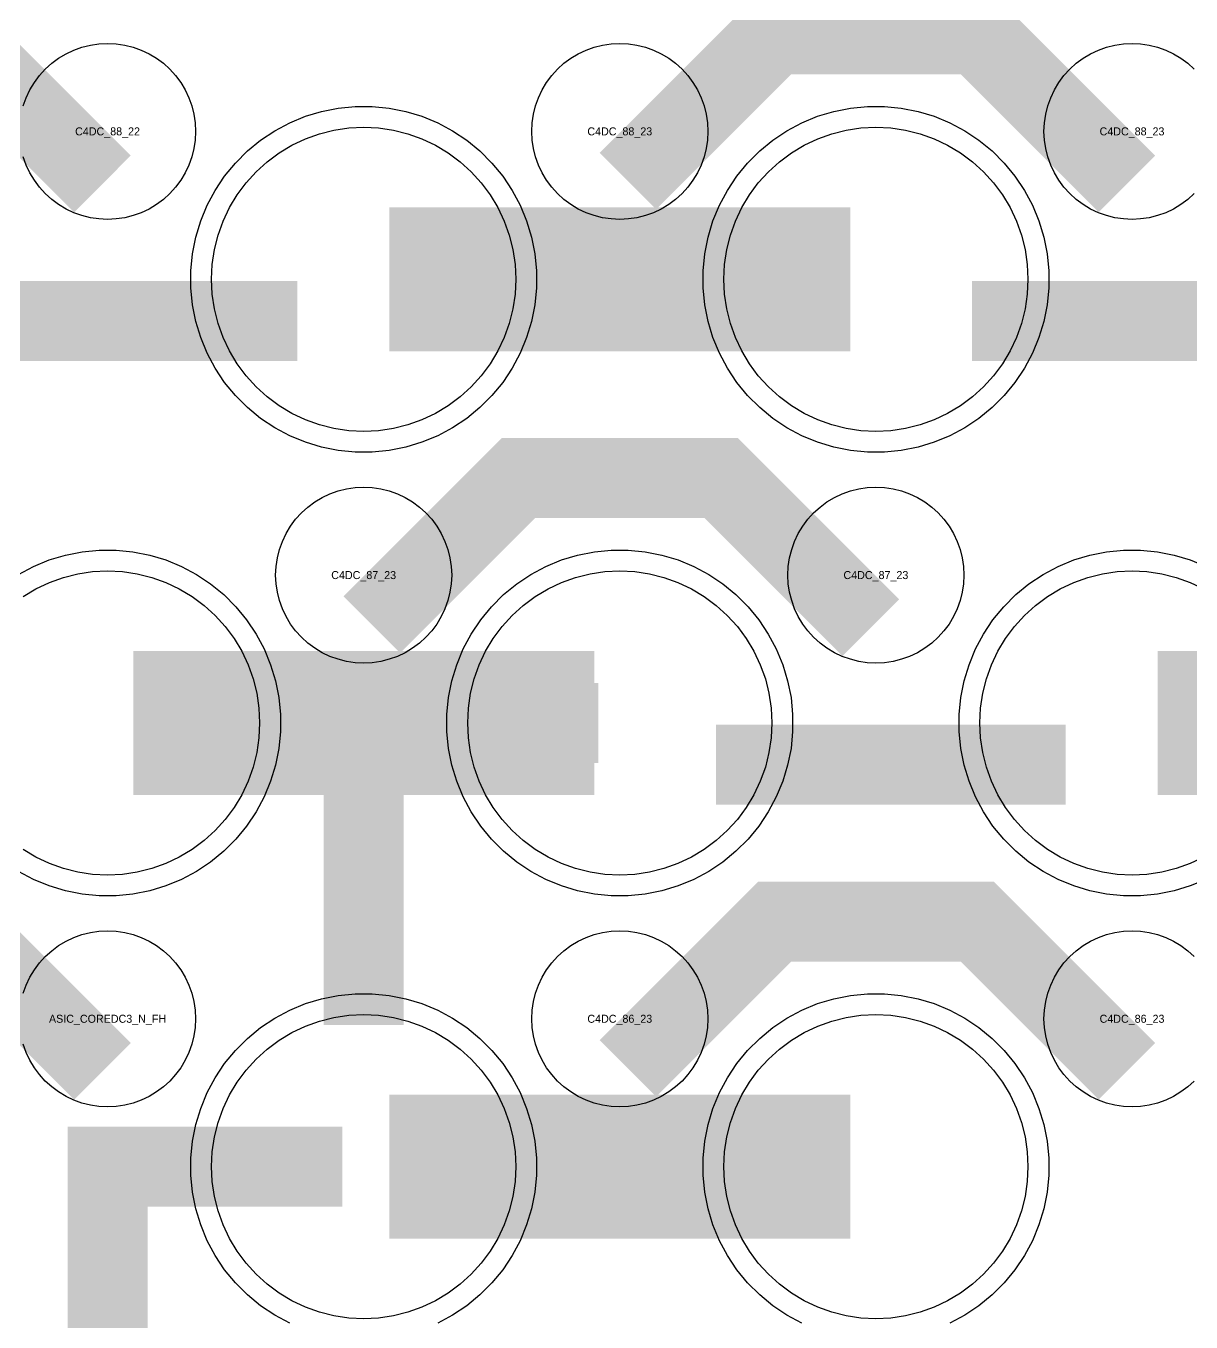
# Model space of a CAD drawing. Extents: x -11880 to 11880, y -14992 to 14992.
# Drawn here: x -4745.5 to -4381.5, y -2971.6 to -2566.8 of the extents above; entities that cross this region are included whole.
import ezdxf
from ezdxf.enums import TextEntityAlignment as Align

# ---------------------------------------------------------------- set-up
doc = ezdxf.new("R2010")
doc.units = 0
doc.header["$MEASUREMENT"] = 0
for name, color, linetype in [('GDS_775_DT_237', 138, 'CONTINUOUS'), ('RDL1_FS', 34, 'CONTINUOUS'), ('RDL_BS', 160, 'CONTINUOUS')]:
    doc.layers.add(name, color=color, linetype=linetype)

msp = doc.modelspace()

# ---------------------------------------------------------------- linework, layer by layer
at = {"layer": 'RDL1_FS'}
for points in [[(-4640, -2693.434), (-4644.657, -2693.205), (-4649.268, -2692.521), (-4653.791, -2691.389), (-4658.181, -2689.817), (-4662.395, -2687.825), (-4666.395, -2685.427), (-4670.14, -2682.649), (-4673.594, -2679.519), (-4676.724, -2676.065), (-4679.502, -2672.32), (-4681.9, -2668.32), (-4683.892, -2664.106), (-4685.464, -2659.716), (-4686.596, -2655.193), (-4687.28, -2650.582), (-4687.509, -2645.925), (-4687.28, -2641.268), (-4686.596, -2636.657), (-4685.464, -2632.134), (-4683.892, -2627.744), (-4681.9, -2623.53), (-4679.502, -2619.53), (-4676.724, -2615.785), (-4673.594, -2612.331), (-4670.14, -2609.201), (-4666.395, -2606.423), (-4662.395, -2604.025), (-4658.181, -2602.033), (-4653.791, -2600.461), (-4649.268, -2599.329), (-4644.657, -2598.645), (-4640, -2598.416), (-4635.343, -2598.645), (-4630.732, -2599.329), (-4626.209, -2600.461), (-4621.819, -2602.033), (-4617.605, -2604.025), (-4613.605, -2606.423), (-4609.86, -2609.201), (-4606.406, -2612.331), (-4603.276, -2615.785), (-4600.498, -2619.53), (-4598.1, -2623.53), (-4596.108, -2627.744), (-4594.536, -2632.134), (-4593.404, -2636.657), (-4592.72, -2641.268), (-4592.491, -2645.925), (-4592.72, -2650.582), (-4593.404, -2655.193), (-4594.536, -2659.716), (-4596.108, -2664.106), (-4598.1, -2668.32), (-4600.498, -2672.32), (-4603.276, -2676.065), (-4606.406, -2679.519), (-4609.86, -2682.649), (-4613.605, -2685.427), (-4617.605, -2687.825), (-4621.819, -2689.817), (-4626.209, -2691.389), (-4630.732, -2692.521), (-4635.343, -2693.205)], [(-4480, -2693.434), (-4484.657, -2693.205), (-4489.268, -2692.521), (-4493.791, -2691.389), (-4498.181, -2689.817), (-4502.395, -2687.825), (-4506.395, -2685.427), (-4510.14, -2682.649), (-4513.594, -2679.519), (-4516.724, -2676.065), (-4519.502, -2672.32), (-4521.9, -2668.32), (-4523.892, -2664.106), (-4525.464, -2659.716), (-4526.596, -2655.193), (-4527.28, -2650.582), (-4527.509, -2645.925), (-4527.28, -2641.268), (-4526.596, -2636.657), (-4525.464, -2632.134), (-4523.892, -2627.744), (-4521.9, -2623.53), (-4519.502, -2619.53), (-4516.724, -2615.785), (-4513.594, -2612.331), (-4510.14, -2609.201), (-4506.395, -2606.423), (-4502.395, -2604.025), (-4498.181, -2602.033), (-4493.791, -2600.461), (-4489.268, -2599.329), (-4484.657, -2598.645), (-4480, -2598.416), (-4475.343, -2598.645), (-4470.732, -2599.329), (-4466.209, -2600.461), (-4461.819, -2602.033), (-4457.605, -2604.025), (-4453.605, -2606.423), (-4449.86, -2609.201), (-4446.406, -2612.331), (-4443.276, -2615.785), (-4440.498, -2619.53), (-4438.1, -2623.53), (-4436.108, -2627.744), (-4434.536, -2632.134), (-4433.404, -2636.657), (-4432.72, -2641.268), (-4432.491, -2645.925), (-4432.72, -2650.582), (-4433.404, -2655.193), (-4434.536, -2659.716), (-4436.108, -2664.106), (-4438.1, -2668.32), (-4440.498, -2672.32), (-4443.276, -2676.065), (-4446.406, -2679.519), (-4449.86, -2682.649), (-4453.605, -2685.427), (-4457.605, -2687.825), (-4461.819, -2689.817), (-4466.209, -2691.389), (-4470.732, -2692.521), (-4475.343, -2693.205)]]:
    msp.add_lwpolyline(points, close=True, dxfattribs=at)
for points in [[(-4631.998, -2645.925, 45, 45, 0), (-4559.998, -2645.925, 45, 45, 0)], [(-4559.998, -2645.925, 45, 45, 0), (-4487.998, -2645.925, 45, 45, 0)]]:
    msp.add_lwpolyline(points, format="xyseb", dxfattribs=at)
at = {"layer": 'RDL1_FS', "color": 11, "true_color": 0xf27172}
for points in [[(-4746.395, -2744.988), (-4742.395, -2742.59), (-4738.181, -2740.598), (-4733.791, -2739.026), (-4729.268, -2737.894), (-4724.657, -2737.21), (-4720, -2736.981), (-4715.343, -2737.21), (-4710.732, -2737.894), (-4706.209, -2739.026), (-4701.819, -2740.598), (-4697.605, -2742.59), (-4693.605, -2744.988), (-4689.86, -2747.766), (-4686.406, -2750.896), (-4683.276, -2754.35), (-4680.498, -2758.095), (-4678.1, -2762.095), (-4676.108, -2766.309), (-4674.536, -2770.699), (-4673.404, -2775.222), (-4672.72, -2779.833), (-4672.491, -2784.49), (-4672.72, -2789.147), (-4673.404, -2793.758), (-4674.536, -2798.281), (-4676.108, -2802.671), (-4678.1, -2806.885), (-4680.498, -2810.885), (-4683.276, -2814.63), (-4686.406, -2818.084), (-4689.86, -2821.214), (-4693.605, -2823.992), (-4697.605, -2826.39), (-4701.819, -2828.382), (-4706.209, -2829.954), (-4710.732, -2831.086), (-4715.343, -2831.77), (-4720, -2831.999), (-4724.657, -2831.77), (-4729.268, -2831.086), (-4733.791, -2829.954), (-4738.181, -2828.382), (-4742.395, -2826.39), (-4746.395, -2823.992)], [(-4377.605, -2826.39), (-4381.819, -2828.382), (-4386.209, -2829.954), (-4390.732, -2831.086), (-4395.343, -2831.77), (-4400, -2831.999), (-4404.657, -2831.77), (-4409.268, -2831.086), (-4413.791, -2829.954), (-4418.181, -2828.382), (-4422.395, -2826.39), (-4426.395, -2823.992), (-4430.14, -2821.214), (-4433.594, -2818.084), (-4436.724, -2814.63), (-4439.502, -2810.885), (-4441.9, -2806.885), (-4443.892, -2802.671), (-4445.464, -2798.281), (-4446.596, -2793.758), (-4447.28, -2789.147), (-4447.509, -2784.49), (-4447.28, -2779.833), (-4446.596, -2775.222), (-4445.464, -2770.699), (-4443.892, -2766.309), (-4441.9, -2762.095), (-4439.502, -2758.095), (-4436.724, -2754.35), (-4433.594, -2750.896), (-4430.14, -2747.766), (-4426.395, -2744.988), (-4422.395, -2742.59), (-4418.181, -2740.598), (-4413.791, -2739.026), (-4409.268, -2737.894), (-4404.657, -2737.21), (-4400, -2736.981), (-4395.343, -2737.21), (-4390.732, -2737.894), (-4386.209, -2739.026), (-4381.819, -2740.598), (-4377.605, -2742.59)]]:
    msp.add_lwpolyline(points, dxfattribs=at)
for points in [[(-4560, -2831.999), (-4564.657, -2831.77), (-4569.268, -2831.086), (-4573.791, -2829.954), (-4578.181, -2828.382), (-4582.395, -2826.39), (-4586.395, -2823.992), (-4590.14, -2821.214), (-4593.594, -2818.084), (-4596.724, -2814.63), (-4599.502, -2810.885), (-4601.9, -2806.885), (-4603.892, -2802.671), (-4605.464, -2798.281), (-4606.596, -2793.758), (-4607.28, -2789.147), (-4607.509, -2784.49), (-4607.28, -2779.833), (-4606.596, -2775.222), (-4605.464, -2770.699), (-4603.892, -2766.309), (-4601.9, -2762.095), (-4599.502, -2758.095), (-4596.724, -2754.35), (-4593.594, -2750.896), (-4590.14, -2747.766), (-4586.395, -2744.988), (-4582.395, -2742.59), (-4578.181, -2740.598), (-4573.791, -2739.026), (-4569.268, -2737.894), (-4564.657, -2737.21), (-4560, -2736.981), (-4555.343, -2737.21), (-4550.732, -2737.894), (-4546.209, -2739.026), (-4541.819, -2740.598), (-4537.605, -2742.59), (-4533.605, -2744.988), (-4529.86, -2747.766), (-4526.406, -2750.896), (-4523.276, -2754.35), (-4520.498, -2758.095), (-4518.1, -2762.095), (-4516.108, -2766.309), (-4514.536, -2770.699), (-4513.404, -2775.222), (-4512.72, -2779.833), (-4512.491, -2784.49), (-4512.72, -2789.147), (-4513.404, -2793.758), (-4514.536, -2798.281), (-4516.108, -2802.671), (-4518.1, -2806.885), (-4520.498, -2810.885), (-4523.276, -2814.63), (-4526.406, -2818.084), (-4529.86, -2821.214), (-4533.605, -2823.992), (-4537.605, -2826.39), (-4541.819, -2828.382), (-4546.209, -2829.954), (-4550.732, -2831.086), (-4555.343, -2831.77)], [(-4640, -2970.564), (-4644.657, -2970.335), (-4649.268, -2969.651), (-4653.791, -2968.519), (-4658.181, -2966.947), (-4662.395, -2964.955), (-4666.395, -2962.557), (-4670.14, -2959.779), (-4673.594, -2956.649), (-4676.724, -2953.195), (-4679.502, -2949.45), (-4681.9, -2945.45), (-4683.892, -2941.236), (-4685.464, -2936.846), (-4686.596, -2932.323), (-4687.28, -2927.712), (-4687.509, -2923.055), (-4687.28, -2918.398), (-4686.596, -2913.787), (-4685.464, -2909.264), (-4683.892, -2904.874), (-4681.9, -2900.66), (-4679.502, -2896.66), (-4676.724, -2892.915), (-4673.594, -2889.461), (-4670.14, -2886.331), (-4666.395, -2883.553), (-4662.395, -2881.155), (-4658.181, -2879.163), (-4653.791, -2877.591), (-4649.268, -2876.459), (-4644.657, -2875.775), (-4640, -2875.546), (-4635.343, -2875.775), (-4630.732, -2876.459), (-4626.209, -2877.591), (-4621.819, -2879.163), (-4617.605, -2881.155), (-4613.605, -2883.553), (-4609.86, -2886.331), (-4606.406, -2889.461), (-4603.276, -2892.915), (-4600.498, -2896.66), (-4598.1, -2900.66), (-4596.108, -2904.874), (-4594.536, -2909.264), (-4593.404, -2913.787), (-4592.72, -2918.398), (-4592.491, -2923.055), (-4592.72, -2927.712), (-4593.404, -2932.323), (-4594.536, -2936.846), (-4596.108, -2941.236), (-4598.1, -2945.45), (-4600.498, -2949.45), (-4603.276, -2953.195), (-4606.406, -2956.649), (-4609.86, -2959.779), (-4613.605, -2962.557), (-4617.605, -2964.955), (-4621.819, -2966.947), (-4626.209, -2968.519), (-4630.732, -2969.651), (-4635.343, -2970.335)], [(-4480, -2970.564), (-4484.657, -2970.335), (-4489.268, -2969.651), (-4493.791, -2968.519), (-4498.181, -2966.947), (-4502.395, -2964.955), (-4506.395, -2962.557), (-4510.14, -2959.779), (-4513.594, -2956.649), (-4516.724, -2953.195), (-4519.502, -2949.45), (-4521.9, -2945.45), (-4523.892, -2941.236), (-4525.464, -2936.846), (-4526.596, -2932.323), (-4527.28, -2927.712), (-4527.509, -2923.055), (-4527.28, -2918.398), (-4526.596, -2913.787), (-4525.464, -2909.264), (-4523.892, -2904.874), (-4521.9, -2900.66), (-4519.502, -2896.66), (-4516.724, -2892.915), (-4513.594, -2889.461), (-4510.14, -2886.331), (-4506.395, -2883.553), (-4502.395, -2881.155), (-4498.181, -2879.163), (-4493.791, -2877.591), (-4489.268, -2876.459), (-4484.657, -2875.775), (-4480, -2875.546), (-4475.343, -2875.775), (-4470.732, -2876.459), (-4466.209, -2877.591), (-4461.819, -2879.163), (-4457.605, -2881.155), (-4453.605, -2883.553), (-4449.86, -2886.331), (-4446.406, -2889.461), (-4443.276, -2892.915), (-4440.498, -2896.66), (-4438.1, -2900.66), (-4436.108, -2904.874), (-4434.536, -2909.264), (-4433.404, -2913.787), (-4432.72, -2918.398), (-4432.491, -2923.055), (-4432.72, -2927.712), (-4433.404, -2932.323), (-4434.536, -2936.846), (-4436.108, -2941.236), (-4438.1, -2945.45), (-4440.498, -2949.45), (-4443.276, -2953.195), (-4446.406, -2956.649), (-4449.86, -2959.779), (-4453.605, -2962.557), (-4457.605, -2964.955), (-4461.819, -2966.947), (-4466.209, -2968.519), (-4470.732, -2969.651), (-4475.343, -2970.335)]]:
    msp.add_lwpolyline(points, close=True, dxfattribs=at)
for points in [[(-4711.998, -2784.49, 45, 45, 0), (-4639.998, -2784.49, 45, 45, 0)], [(-4639.998, -2784.49, 45, 45, 0), (-4567.998, -2784.49, 45, 45, 0)], [(-4391.998, -2784.49, 45, 45, 0), (-4319.998, -2784.49, 45, 45, 0)], [(-4631.998, -2923.055, 45, 45, 0), (-4559.998, -2923.055, 45, 45, 0)], [(-4559.998, -2923.055, 45, 45, 0), (-4487.998, -2923.055, 45, 45, 0)]]:
    msp.add_lwpolyline(points, format="xyseb", dxfattribs=at)
at = {"layer": 'RDL_BS'}
for points in [[(-4721.599, -2616.138, 25, 25, 0), (-4768.313, -2569.424, 25, 25, 0), (-4798.071, -2569.424, 25, 25, 0)], [(-4557.438, -2615.239, 25, 25, 0), (-4511.623, -2569.424, 25, 25, 0), (-4478.07, -2569.424, 25, 25, 0)], [(-4401.599, -2616.138, 25, 25, 0), (-4448.313, -2569.424, 25, 25, 0), (-4478.071, -2569.424, 25, 25, 0)], [(-4769.984, -2658.938, 25, 25, 0), (-4660.719, -2658.938, 25, 25, 0)], [(-4449.984, -2658.938, 25, 25, 0), (-4340.719, -2658.938, 25, 25, 0)], [(-4637.438, -2753.804, 25, 25, 0), (-4591.623, -2707.989, 25, 25, 0), (-4558.07, -2707.989, 25, 25, 0)], [(-4481.599, -2754.703, 25, 25, 0), (-4528.313, -2707.989, 25, 25, 0), (-4558.071, -2707.989, 25, 25, 0)], [(-4721.599, -2893.268, 25, 25, 0), (-4768.313, -2846.554, 25, 25, 0), (-4798.071, -2846.554, 25, 25, 0)], [(-4557.438, -2892.369, 25, 25, 0), (-4511.623, -2846.554, 25, 25, 0), (-4478.07, -2846.554, 25, 25, 0)], [(-4401.599, -2893.268, 25, 25, 0), (-4448.313, -2846.554, 25, 25, 0), (-4478.071, -2846.554, 25, 25, 0)]]:
    msp.add_lwpolyline(points, format="xyseb", dxfattribs=at)
for points in [[(-4746.309, -2591.753), (-4745.402, -2589.218), (-4744.25, -2586.781), (-4742.857, -2584.457), (-4741.254, -2582.294), (-4739.442, -2580.295), (-4737.443, -2578.483), (-4735.28, -2576.88), (-4732.956, -2575.487), (-4730.519, -2574.335), (-4727.984, -2573.428), (-4725.365, -2572.771), (-4722.693, -2572.375), (-4720, -2572.243), (-4717.307, -2572.375), (-4714.635, -2572.771), (-4712.016, -2573.428), (-4709.481, -2574.335), (-4707.044, -2575.487), (-4704.72, -2576.88), (-4702.557, -2578.483), (-4700.558, -2580.295), (-4698.746, -2582.294), (-4697.143, -2584.457), (-4695.75, -2586.781), (-4694.598, -2589.218), (-4693.691, -2591.753), (-4693.034, -2594.372), (-4692.638, -2597.044), (-4692.506, -2599.737), (-4692.638, -2602.43), (-4693.034, -2605.102), (-4693.691, -2607.721), (-4694.598, -2610.256), (-4695.75, -2612.693), (-4697.143, -2615.017), (-4698.746, -2617.18), (-4700.558, -2619.179), (-4702.557, -2620.991), (-4704.72, -2622.594), (-4707.044, -2623.987), (-4709.481, -2625.139), (-4712.016, -2626.046), (-4714.635, -2626.703), (-4717.307, -2627.099), (-4720, -2627.231), (-4722.693, -2627.099), (-4725.365, -2626.703), (-4727.984, -2626.046), (-4730.519, -2625.139), (-4732.956, -2623.987), (-4735.28, -2622.594), (-4737.443, -2620.991), (-4739.442, -2619.179), (-4741.254, -2617.18), (-4742.857, -2615.017), (-4744.25, -2612.693), (-4745.402, -2610.256), (-4746.309, -2607.721)], [(-4380.558, -2619.179), (-4382.557, -2620.991), (-4384.72, -2622.594), (-4387.044, -2623.987), (-4389.481, -2625.139), (-4392.016, -2626.046), (-4394.635, -2626.703), (-4397.307, -2627.099), (-4400, -2627.231), (-4402.693, -2627.099), (-4405.365, -2626.703), (-4407.984, -2626.046), (-4410.519, -2625.139), (-4412.956, -2623.987), (-4415.28, -2622.594), (-4417.443, -2620.991), (-4419.442, -2619.179), (-4421.254, -2617.18), (-4422.857, -2615.017), (-4424.25, -2612.693), (-4425.402, -2610.256), (-4426.309, -2607.721), (-4426.966, -2605.102), (-4427.362, -2602.43), (-4427.494, -2599.737), (-4427.362, -2597.044), (-4426.966, -2594.372), (-4426.309, -2591.753), (-4425.402, -2589.218), (-4424.25, -2586.781), (-4422.857, -2584.457), (-4421.254, -2582.294), (-4419.442, -2580.295), (-4417.443, -2578.483), (-4415.28, -2576.88), (-4412.956, -2575.487), (-4410.519, -2574.335), (-4407.984, -2573.428), (-4405.365, -2572.771), (-4402.693, -2572.375), (-4400, -2572.243), (-4397.307, -2572.375), (-4394.635, -2572.771), (-4392.016, -2573.428), (-4389.481, -2574.335), (-4387.044, -2575.487), (-4384.72, -2576.88), (-4382.557, -2578.483), (-4380.558, -2580.295)], [(-4746.309, -2868.883), (-4745.402, -2866.348), (-4744.25, -2863.911), (-4742.857, -2861.587), (-4741.254, -2859.424), (-4739.442, -2857.425), (-4737.443, -2855.613), (-4735.28, -2854.01), (-4732.956, -2852.617), (-4730.519, -2851.465), (-4727.984, -2850.558), (-4725.365, -2849.901), (-4722.693, -2849.505), (-4720, -2849.373), (-4717.307, -2849.505), (-4714.635, -2849.901), (-4712.016, -2850.558), (-4709.481, -2851.465), (-4707.044, -2852.617), (-4704.72, -2854.01), (-4702.557, -2855.613), (-4700.558, -2857.425), (-4698.746, -2859.424), (-4697.143, -2861.587), (-4695.75, -2863.911), (-4694.598, -2866.348), (-4693.691, -2868.883), (-4693.034, -2871.502), (-4692.638, -2874.174), (-4692.506, -2876.867), (-4692.638, -2879.56), (-4693.034, -2882.232), (-4693.691, -2884.851), (-4694.598, -2887.386), (-4695.75, -2889.823), (-4697.143, -2892.147), (-4698.746, -2894.31), (-4700.558, -2896.309), (-4702.557, -2898.121), (-4704.72, -2899.724), (-4707.044, -2901.117), (-4709.481, -2902.269), (-4712.016, -2903.176), (-4714.635, -2903.833), (-4717.307, -2904.229), (-4720, -2904.361), (-4722.693, -2904.229), (-4725.365, -2903.833), (-4727.984, -2903.176), (-4730.519, -2902.269), (-4732.956, -2901.117), (-4735.28, -2899.724), (-4737.443, -2898.121), (-4739.442, -2896.309), (-4741.254, -2894.31), (-4742.857, -2892.147), (-4744.25, -2889.823), (-4745.402, -2887.386), (-4746.309, -2884.851)], [(-4380.558, -2896.309), (-4382.557, -2898.121), (-4384.72, -2899.724), (-4387.044, -2901.117), (-4389.481, -2902.269), (-4392.016, -2903.176), (-4394.635, -2903.833), (-4397.307, -2904.229), (-4400, -2904.361), (-4402.693, -2904.229), (-4405.365, -2903.833), (-4407.984, -2903.176), (-4410.519, -2902.269), (-4412.956, -2901.117), (-4415.28, -2899.724), (-4417.443, -2898.121), (-4419.442, -2896.309), (-4421.254, -2894.31), (-4422.857, -2892.147), (-4424.25, -2889.823), (-4425.402, -2887.386), (-4426.309, -2884.851), (-4426.966, -2882.232), (-4427.362, -2879.56), (-4427.494, -2876.867), (-4427.362, -2874.174), (-4426.966, -2871.502), (-4426.309, -2868.883), (-4425.402, -2866.348), (-4424.25, -2863.911), (-4422.857, -2861.587), (-4421.254, -2859.424), (-4419.442, -2857.425), (-4417.443, -2855.613), (-4415.28, -2854.01), (-4412.956, -2852.617), (-4410.519, -2851.465), (-4407.984, -2850.558), (-4405.365, -2849.901), (-4402.693, -2849.505), (-4400, -2849.373), (-4397.307, -2849.505), (-4394.635, -2849.901), (-4392.016, -2850.558), (-4389.481, -2851.465), (-4387.044, -2852.617), (-4384.72, -2854.01), (-4382.557, -2855.613), (-4380.558, -2857.425)]]:
    msp.add_lwpolyline(points, dxfattribs=at)
for points in [[(-4560, -2627.231), (-4562.693, -2627.099), (-4565.365, -2626.703), (-4567.984, -2626.046), (-4570.519, -2625.139), (-4572.956, -2623.987), (-4575.28, -2622.594), (-4577.443, -2620.991), (-4579.442, -2619.179), (-4581.254, -2617.18), (-4582.857, -2615.017), (-4584.25, -2612.693), (-4585.402, -2610.256), (-4586.309, -2607.721), (-4586.966, -2605.102), (-4587.362, -2602.43), (-4587.494, -2599.737), (-4587.362, -2597.044), (-4586.966, -2594.372), (-4586.309, -2591.753), (-4585.402, -2589.218), (-4584.25, -2586.781), (-4582.857, -2584.457), (-4581.254, -2582.294), (-4579.442, -2580.295), (-4577.443, -2578.483), (-4575.28, -2576.88), (-4572.956, -2575.487), (-4570.519, -2574.335), (-4567.984, -2573.428), (-4565.365, -2572.771), (-4562.693, -2572.375), (-4560, -2572.243), (-4557.307, -2572.375), (-4554.635, -2572.771), (-4552.016, -2573.428), (-4549.481, -2574.335), (-4547.044, -2575.487), (-4544.72, -2576.88), (-4542.557, -2578.483), (-4540.558, -2580.295), (-4538.746, -2582.294), (-4537.143, -2584.457), (-4535.75, -2586.781), (-4534.598, -2589.218), (-4533.691, -2591.753), (-4533.034, -2594.372), (-4532.638, -2597.044), (-4532.506, -2599.737), (-4532.638, -2602.43), (-4533.034, -2605.102), (-4533.691, -2607.721), (-4534.598, -2610.256), (-4535.75, -2612.693), (-4537.143, -2615.017), (-4538.746, -2617.18), (-4540.558, -2619.179), (-4542.557, -2620.991), (-4544.72, -2622.594), (-4547.044, -2623.987), (-4549.481, -2625.139), (-4552.016, -2626.046), (-4554.635, -2626.703), (-4557.307, -2627.099)], [(-4642.644, -2699.925), (-4647.938, -2699.408), (-4653.165, -2698.362), (-4658.205, -2696.831), (-4663.115, -2694.8), (-4667.777, -2692.308), (-4672.191, -2689.361), (-4676.292, -2685.999), (-4680.074, -2682.217), (-4683.436, -2678.116), (-4686.383, -2673.702), (-4688.875, -2669.04), (-4690.906, -2664.13), (-4692.437, -2659.09), (-4693.483, -2653.863), (-4694, -2648.569), (-4694, -2643.281), (-4693.483, -2637.987), (-4692.437, -2632.76), (-4690.906, -2627.72), (-4688.875, -2622.81), (-4686.383, -2618.148), (-4683.436, -2613.734), (-4680.074, -2609.633), (-4676.292, -2605.851), (-4672.191, -2602.489), (-4667.777, -2599.542), (-4663.115, -2597.05), (-4658.205, -2595.019), (-4653.165, -2593.488), (-4647.938, -2592.442), (-4642.644, -2591.925), (-4637.356, -2591.925), (-4632.062, -2592.442), (-4626.835, -2593.488), (-4621.795, -2595.019), (-4616.885, -2597.05), (-4612.223, -2599.542), (-4607.809, -2602.489), (-4603.708, -2605.851), (-4599.926, -2609.633), (-4596.564, -2613.734), (-4593.617, -2618.148), (-4591.125, -2622.81), (-4589.094, -2627.72), (-4587.563, -2632.76), (-4586.517, -2637.987), (-4586, -2643.281), (-4586, -2648.569), (-4586.517, -2653.863), (-4587.563, -2659.09), (-4589.094, -2664.13), (-4591.125, -2669.04), (-4593.617, -2673.702), (-4596.564, -2678.116), (-4599.926, -2682.217), (-4603.708, -2685.999), (-4607.809, -2689.361), (-4612.223, -2692.308), (-4616.885, -2694.8), (-4621.795, -2696.831), (-4626.835, -2698.362), (-4632.062, -2699.408), (-4637.356, -2699.925)], [(-4482.644, -2699.925), (-4487.938, -2699.408), (-4493.165, -2698.362), (-4498.205, -2696.831), (-4503.115, -2694.8), (-4507.777, -2692.308), (-4512.191, -2689.361), (-4516.292, -2685.999), (-4520.074, -2682.217), (-4523.436, -2678.116), (-4526.383, -2673.702), (-4528.875, -2669.04), (-4530.906, -2664.13), (-4532.437, -2659.09), (-4533.483, -2653.863), (-4534, -2648.569), (-4534, -2643.281), (-4533.483, -2637.987), (-4532.437, -2632.76), (-4530.906, -2627.72), (-4528.875, -2622.81), (-4526.383, -2618.148), (-4523.436, -2613.734), (-4520.074, -2609.633), (-4516.292, -2605.851), (-4512.191, -2602.489), (-4507.777, -2599.542), (-4503.115, -2597.05), (-4498.205, -2595.019), (-4493.165, -2593.488), (-4487.938, -2592.442), (-4482.644, -2591.925), (-4477.356, -2591.925), (-4472.062, -2592.442), (-4466.835, -2593.488), (-4461.795, -2595.019), (-4456.885, -2597.05), (-4452.223, -2599.542), (-4447.809, -2602.489), (-4443.708, -2605.851), (-4439.926, -2609.633), (-4436.564, -2613.734), (-4433.617, -2618.148), (-4431.125, -2622.81), (-4429.094, -2627.72), (-4427.563, -2632.76), (-4426.517, -2637.987), (-4426, -2643.281), (-4426, -2648.569), (-4426.517, -2653.863), (-4427.563, -2659.09), (-4429.094, -2664.13), (-4431.125, -2669.04), (-4433.617, -2673.702), (-4436.564, -2678.116), (-4439.926, -2682.217), (-4443.708, -2685.999), (-4447.809, -2689.361), (-4452.223, -2692.308), (-4456.885, -2694.8), (-4461.795, -2696.831), (-4466.835, -2698.362), (-4472.062, -2699.408), (-4477.356, -2699.925)], [(-4640, -2765.796), (-4642.693, -2765.664), (-4645.365, -2765.268), (-4647.984, -2764.611), (-4650.519, -2763.704), (-4652.956, -2762.552), (-4655.28, -2761.159), (-4657.443, -2759.556), (-4659.442, -2757.744), (-4661.254, -2755.745), (-4662.857, -2753.582), (-4664.25, -2751.258), (-4665.402, -2748.821), (-4666.309, -2746.286), (-4666.966, -2743.667), (-4667.362, -2740.995), (-4667.494, -2738.302), (-4667.362, -2735.609), (-4666.966, -2732.937), (-4666.309, -2730.318), (-4665.402, -2727.783), (-4664.25, -2725.346), (-4662.857, -2723.022), (-4661.254, -2720.859), (-4659.442, -2718.86), (-4657.443, -2717.048), (-4655.28, -2715.445), (-4652.956, -2714.052), (-4650.519, -2712.9), (-4647.984, -2711.993), (-4645.365, -2711.336), (-4642.693, -2710.94), (-4640, -2710.808), (-4637.307, -2710.94), (-4634.635, -2711.336), (-4632.016, -2711.993), (-4629.481, -2712.9), (-4627.044, -2714.052), (-4624.72, -2715.445), (-4622.557, -2717.048), (-4620.558, -2718.86), (-4618.746, -2720.859), (-4617.143, -2723.022), (-4615.75, -2725.346), (-4614.598, -2727.783), (-4613.691, -2730.318), (-4613.034, -2732.937), (-4612.638, -2735.609), (-4612.506, -2738.302), (-4612.638, -2740.995), (-4613.034, -2743.667), (-4613.691, -2746.286), (-4614.598, -2748.821), (-4615.75, -2751.258), (-4617.143, -2753.582), (-4618.746, -2755.745), (-4620.558, -2757.744), (-4622.557, -2759.556), (-4624.72, -2761.159), (-4627.044, -2762.552), (-4629.481, -2763.704), (-4632.016, -2764.611), (-4634.635, -2765.268), (-4637.307, -2765.664)], [(-4480, -2765.796), (-4482.693, -2765.664), (-4485.365, -2765.268), (-4487.984, -2764.611), (-4490.519, -2763.704), (-4492.956, -2762.552), (-4495.28, -2761.159), (-4497.443, -2759.556), (-4499.442, -2757.744), (-4501.254, -2755.745), (-4502.857, -2753.582), (-4504.25, -2751.258), (-4505.402, -2748.821), (-4506.309, -2746.286), (-4506.966, -2743.667), (-4507.362, -2740.995), (-4507.494, -2738.302), (-4507.362, -2735.609), (-4506.966, -2732.937), (-4506.309, -2730.318), (-4505.402, -2727.783), (-4504.25, -2725.346), (-4502.857, -2723.022), (-4501.254, -2720.859), (-4499.442, -2718.86), (-4497.443, -2717.048), (-4495.28, -2715.445), (-4492.956, -2714.052), (-4490.519, -2712.9), (-4487.984, -2711.993), (-4485.365, -2711.336), (-4482.693, -2710.94), (-4480, -2710.808), (-4477.307, -2710.94), (-4474.635, -2711.336), (-4472.016, -2711.993), (-4469.481, -2712.9), (-4467.044, -2714.052), (-4464.72, -2715.445), (-4462.557, -2717.048), (-4460.558, -2718.86), (-4458.746, -2720.859), (-4457.143, -2723.022), (-4455.75, -2725.346), (-4454.598, -2727.783), (-4453.691, -2730.318), (-4453.034, -2732.937), (-4452.638, -2735.609), (-4452.506, -2738.302), (-4452.638, -2740.995), (-4453.034, -2743.667), (-4453.691, -2746.286), (-4454.598, -2748.821), (-4455.75, -2751.258), (-4457.143, -2753.582), (-4458.746, -2755.745), (-4460.558, -2757.744), (-4462.557, -2759.556), (-4464.72, -2761.159), (-4467.044, -2762.552), (-4469.481, -2763.704), (-4472.016, -2764.611), (-4474.635, -2765.268), (-4477.307, -2765.664)], [(-4560, -2904.361), (-4562.693, -2904.229), (-4565.365, -2903.833), (-4567.984, -2903.176), (-4570.519, -2902.269), (-4572.956, -2901.117), (-4575.28, -2899.724), (-4577.443, -2898.121), (-4579.442, -2896.309), (-4581.254, -2894.31), (-4582.857, -2892.147), (-4584.25, -2889.823), (-4585.402, -2887.386), (-4586.309, -2884.851), (-4586.966, -2882.232), (-4587.362, -2879.56), (-4587.494, -2876.867), (-4587.362, -2874.174), (-4586.966, -2871.502), (-4586.309, -2868.883), (-4585.402, -2866.348), (-4584.25, -2863.911), (-4582.857, -2861.587), (-4581.254, -2859.424), (-4579.442, -2857.425), (-4577.443, -2855.613), (-4575.28, -2854.01), (-4572.956, -2852.617), (-4570.519, -2851.465), (-4567.984, -2850.558), (-4565.365, -2849.901), (-4562.693, -2849.505), (-4560, -2849.373), (-4557.307, -2849.505), (-4554.635, -2849.901), (-4552.016, -2850.558), (-4549.481, -2851.465), (-4547.044, -2852.617), (-4544.72, -2854.01), (-4542.557, -2855.613), (-4540.558, -2857.425), (-4538.746, -2859.424), (-4537.143, -2861.587), (-4535.75, -2863.911), (-4534.598, -2866.348), (-4533.691, -2868.883), (-4533.034, -2871.502), (-4532.638, -2874.174), (-4532.506, -2876.867), (-4532.638, -2879.56), (-4533.034, -2882.232), (-4533.691, -2884.851), (-4534.598, -2887.386), (-4535.75, -2889.823), (-4537.143, -2892.147), (-4538.746, -2894.31), (-4540.558, -2896.309), (-4542.557, -2898.121), (-4544.72, -2899.724), (-4547.044, -2901.117), (-4549.481, -2902.269), (-4552.016, -2903.176), (-4554.635, -2903.833), (-4557.307, -2904.229)]]:
    msp.add_lwpolyline(points, close=True, dxfattribs=at)
at = {"layer": 'RDL_BS', "color": 11, "true_color": 0xf27172}
for points in [[(-4747.777, -2738.107), (-4743.115, -2735.615), (-4738.205, -2733.584), (-4733.165, -2732.053), (-4727.938, -2731.007), (-4722.644, -2730.49), (-4717.356, -2730.49), (-4712.062, -2731.007), (-4706.835, -2732.053), (-4701.795, -2733.584), (-4696.885, -2735.615), (-4692.223, -2738.107), (-4687.809, -2741.054), (-4683.708, -2744.416), (-4679.926, -2748.198), (-4676.564, -2752.299), (-4673.617, -2756.713), (-4671.125, -2761.375), (-4669.094, -2766.285), (-4667.563, -2771.325), (-4666.517, -2776.552), (-4666, -2781.846), (-4666, -2787.134), (-4666.517, -2792.428), (-4667.563, -2797.655), (-4669.094, -2802.695), (-4671.125, -2807.605), (-4673.617, -2812.267), (-4676.564, -2816.681), (-4679.926, -2820.782), (-4683.708, -2824.564), (-4687.809, -2827.926), (-4692.223, -2830.873), (-4696.885, -2833.365), (-4701.795, -2835.396), (-4706.835, -2836.927), (-4712.062, -2837.973), (-4717.356, -2838.49), (-4722.644, -2838.49), (-4727.938, -2837.973), (-4733.165, -2836.927), (-4738.205, -2835.396), (-4743.115, -2833.365), (-4747.777, -2830.873)], [(-4376.885, -2833.365), (-4381.795, -2835.396), (-4386.835, -2836.927), (-4392.062, -2837.973), (-4397.356, -2838.49), (-4402.644, -2838.49), (-4407.938, -2837.973), (-4413.165, -2836.927), (-4418.205, -2835.396), (-4423.115, -2833.365), (-4427.777, -2830.873), (-4432.191, -2827.926), (-4436.292, -2824.564), (-4440.074, -2820.782), (-4443.436, -2816.681), (-4446.383, -2812.267), (-4448.875, -2807.605), (-4450.906, -2802.695), (-4452.437, -2797.655), (-4453.483, -2792.428), (-4454, -2787.134), (-4454, -2781.846), (-4453.483, -2776.552), (-4452.437, -2771.325), (-4450.906, -2766.285), (-4448.875, -2761.375), (-4446.383, -2756.713), (-4443.436, -2752.299), (-4440.074, -2748.198), (-4436.292, -2744.416), (-4432.191, -2741.054), (-4427.777, -2738.107), (-4423.115, -2735.615), (-4418.205, -2733.584), (-4413.165, -2732.053), (-4407.938, -2731.007), (-4402.644, -2730.49), (-4397.356, -2730.49), (-4392.062, -2731.007), (-4386.835, -2732.053), (-4381.795, -2733.584), (-4376.885, -2735.615)], [(-4663.115, -2971.93), (-4667.777, -2969.438), (-4672.191, -2966.491), (-4676.292, -2963.129), (-4680.074, -2959.347), (-4683.436, -2955.246), (-4686.383, -2950.832), (-4688.875, -2946.17), (-4690.906, -2941.26), (-4692.437, -2936.22), (-4693.483, -2930.993), (-4694, -2925.699), (-4694, -2920.411), (-4693.483, -2915.117), (-4692.437, -2909.89), (-4690.906, -2904.85), (-4688.875, -2899.94), (-4686.383, -2895.278), (-4683.436, -2890.864), (-4680.074, -2886.763), (-4676.292, -2882.981), (-4672.191, -2879.619), (-4667.777, -2876.672), (-4663.115, -2874.18), (-4658.205, -2872.149), (-4653.165, -2870.618), (-4647.938, -2869.572), (-4642.644, -2869.055), (-4637.356, -2869.055), (-4632.062, -2869.572), (-4626.835, -2870.618), (-4621.795, -2872.149), (-4616.885, -2874.18), (-4612.223, -2876.672), (-4607.809, -2879.619), (-4603.708, -2882.981), (-4599.926, -2886.763), (-4596.564, -2890.864), (-4593.617, -2895.278), (-4591.125, -2899.94), (-4589.094, -2904.85), (-4587.563, -2909.89), (-4586.517, -2915.117), (-4586, -2920.411), (-4586, -2925.699), (-4586.517, -2930.993), (-4587.563, -2936.22), (-4589.094, -2941.26), (-4591.125, -2946.17), (-4593.617, -2950.832), (-4596.564, -2955.246), (-4599.926, -2959.347), (-4603.708, -2963.129), (-4607.809, -2966.491), (-4612.223, -2969.438), (-4616.885, -2971.93)], [(-4503.115, -2971.93), (-4507.777, -2969.438), (-4512.191, -2966.491), (-4516.292, -2963.129), (-4520.074, -2959.347), (-4523.436, -2955.246), (-4526.383, -2950.832), (-4528.875, -2946.17), (-4530.906, -2941.26), (-4532.437, -2936.22), (-4533.483, -2930.993), (-4534, -2925.699), (-4534, -2920.411), (-4533.483, -2915.117), (-4532.437, -2909.89), (-4530.906, -2904.85), (-4528.875, -2899.94), (-4526.383, -2895.278), (-4523.436, -2890.864), (-4520.074, -2886.763), (-4516.292, -2882.981), (-4512.191, -2879.619), (-4507.777, -2876.672), (-4503.115, -2874.18), (-4498.205, -2872.149), (-4493.165, -2870.618), (-4487.938, -2869.572), (-4482.644, -2869.055), (-4477.356, -2869.055), (-4472.062, -2869.572), (-4466.835, -2870.618), (-4461.795, -2872.149), (-4456.885, -2874.18), (-4452.223, -2876.672), (-4447.809, -2879.619), (-4443.708, -2882.981), (-4439.926, -2886.763), (-4436.564, -2890.864), (-4433.617, -2895.278), (-4431.125, -2899.94), (-4429.094, -2904.85), (-4427.563, -2909.89), (-4426.517, -2915.117), (-4426, -2920.411), (-4426, -2925.699), (-4426.517, -2930.993), (-4427.563, -2936.22), (-4429.094, -2941.26), (-4431.125, -2946.17), (-4433.617, -2950.832), (-4436.564, -2955.246), (-4439.926, -2959.347), (-4443.708, -2963.129), (-4447.809, -2966.491), (-4452.223, -2969.438), (-4456.885, -2971.93)]]:
    msp.add_lwpolyline(points, dxfattribs=at)
msp.add_lwpolyline([(-4562.644, -2838.49), (-4567.938, -2837.973), (-4573.165, -2836.927), (-4578.205, -2835.396), (-4583.115, -2833.365), (-4587.777, -2830.873), (-4592.191, -2827.926), (-4596.292, -2824.564), (-4600.074, -2820.782), (-4603.436, -2816.681), (-4606.383, -2812.267), (-4608.875, -2807.605), (-4610.906, -2802.695), (-4612.437, -2797.655), (-4613.483, -2792.428), (-4614, -2787.134), (-4614, -2781.846), (-4613.483, -2776.552), (-4612.437, -2771.325), (-4610.906, -2766.285), (-4608.875, -2761.375), (-4606.383, -2756.713), (-4603.436, -2752.299), (-4600.074, -2748.198), (-4596.292, -2744.416), (-4592.191, -2741.054), (-4587.777, -2738.107), (-4583.115, -2735.615), (-4578.205, -2733.584), (-4573.165, -2732.053), (-4567.938, -2731.007), (-4562.644, -2730.49), (-4557.356, -2730.49), (-4552.062, -2731.007), (-4546.835, -2732.053), (-4541.795, -2733.584), (-4536.885, -2735.615), (-4532.223, -2738.107), (-4527.809, -2741.054), (-4523.708, -2744.416), (-4519.926, -2748.198), (-4516.564, -2752.299), (-4513.617, -2756.713), (-4511.125, -2761.375), (-4509.094, -2766.285), (-4507.563, -2771.325), (-4506.517, -2776.552), (-4506, -2781.846), (-4506, -2787.134), (-4506.517, -2792.428), (-4507.563, -2797.655), (-4509.094, -2802.695), (-4511.125, -2807.605), (-4513.617, -2812.267), (-4516.564, -2816.681), (-4519.926, -2820.782), (-4523.708, -2824.564), (-4527.809, -2827.926), (-4532.223, -2830.873), (-4536.885, -2833.365), (-4541.795, -2835.396), (-4546.835, -2836.927), (-4552.062, -2837.973), (-4557.356, -2838.49)], close=True, dxfattribs=at)
for points in [[(-4640, -2878.767, 25, 25, 0), (-4640, -2771.99, 25, 25, 0)], [(-4640, -2878.767, 25, 25, 0), (-4640, -2771.99, 25, 25, 0)], [(-4652.5, -2784.49, 25, 25, 0), (-4587.833, -2784.49, 25, 25, 0)], [(-4652.5, -2784.49, 25, 25, 0), (-4566.667, -2784.49, 25, 25, 0)], [(-4529.984, -2797.503, 25, 25, 0), (-4420.719, -2797.503, 25, 25, 0)], [(-4720, -3017.332, 25, 25, 0), (-4720, -2910.555, 25, 25, 0)], [(-4720, -3017.332, 25, 25, 0), (-4720, -2910.555, 25, 25, 0)], [(-4732.5, -2923.055, 25, 25, 0), (-4667.833, -2923.055, 25, 25, 0)], [(-4732.5, -2923.055, 25, 25, 0), (-4646.667, -2923.055, 25, 25, 0)]]:
    msp.add_lwpolyline(points, format="xyseb", dxfattribs=at)

# ---------------------------------------------------------------- texts
at = {"layer": 'GDS_775_DT_237'}
for s, p in [('C4DC_88_22', (-4720, -2599.737)), ('C4DC_88_22', (-4720, -2599.737)), ('C4DC_88_23', (-4560, -2599.737)), ('C4DC_88_23', (-4560, -2599.737)), ('C4DC_88_23', (-4400, -2599.737)), ('C4DC_88_23', (-4400, -2599.737)), ('C4DC_87_23', (-4640, -2738.302)), ('C4DC_87_23', (-4640, -2738.302)), ('C4DC_87_23', (-4480, -2738.302)), ('C4DC_87_23', (-4480, -2738.302)), ('ASIC_COREDC3_N_FH', (-4720, -2876.867)), ('ASIC_COREDC3_N_FH', (-4720, -2876.867)), ('C4DC_86_23', (-4560, -2876.867)), ('C4DC_86_23', (-4560, -2876.867)), ('C4DC_86_23', (-4400, -2876.867)), ('C4DC_86_23', (-4400, -2876.867))]:
    msp.add_text(s, height=2.5, dxfattribs=at).set_placement(p, align=Align.MIDDLE_CENTER)

doc.saveas('drawing.dxf')
